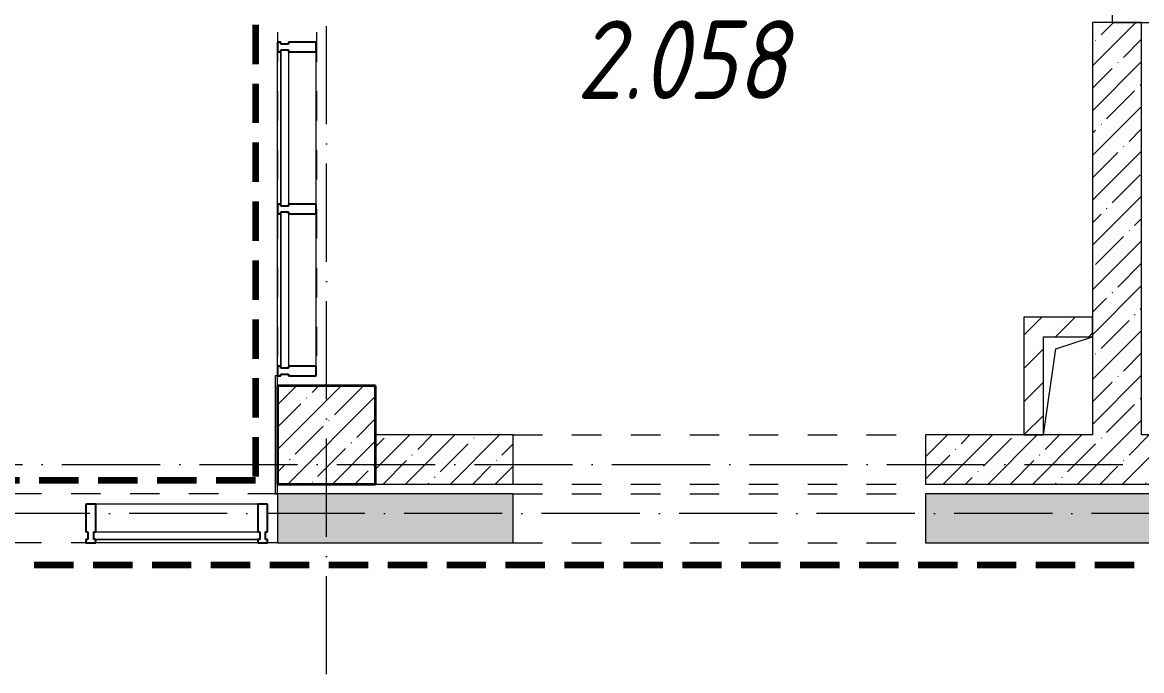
# Model space of a CAD drawing. Header units: millimetres. Extents: x -12989 to 629078, y -109036 to 555275.
# Drawn here: x 582 to 6280, y -95815 to -92515 of the extents above; entities that cross this region are included whole.
import ezdxf

# ---------------------------------------------------------------- set-up
doc = ezdxf.new("R2010")
doc.units = ezdxf.units.MM
for name, pattern in [('50_200_ШТРИХ_1Т_ш5_п1_п1_', [700, 500, -100, 0, -100]), ('Штрих короткий', [300, 150, -150]), ('Штриховая _2 мм - 1 мм_', [300, 200, -100])]:
    doc.linetypes.add(name, pattern=pattern)
for name, color, linetype, lineweight in [('4 -стяжа', 7, 'Continuous', 30), ('Импосты витража', 7, 'Continuous', 9), ('Импосты витража-1', 7, 'Continuous', 25), ('Марки помещений', 7, 'Continuous', 9), ('Несущие колонны', 7, 'Continuous', 9), ('Несущие колонны-1', 7, 'Continuous', 35), ('Обобщенные модели', 7, 'Continuous', 9), ('Оси-2', 7, '50_200_ШТРИХ_1Т_ш5_п1_п1_', 9), ('Остекление-1', 7, 'Continuous', 9), ('Перемычка-1', 7, 'Штрих короткий', 9), ('Стены-1', 7, 'Continuous', 13), ('Штриховка разреза-1', 7, 'Continuous', 9)]:
    doc.layers.add(name, color=color, linetype=linetype, lineweight=lineweight)
doc.layers.add('СТ-1_1', color=7, linetype='Штриховая _2 мм - 1 мм_', lineweight=90, true_color=0x888888)
doc.layers.get('4 -стяжа').off()
doc.styles.add('ISOCPEUR_I_2', font='isocpeui.ttf', dxfattribs={"width": 0.85, "height": 2.3})
pattern_1 = [(45, (0, 0), (-114.04925, 114.04925), []), (45, (114.05, 0), (-114.04925, 114.04925), [201.612, -40.322, 3.353, -36.97])]
pattern_2 = [(45, (0, 0), (-84.8528, 84.8528), [])]

# ---------------------------------------------------------------- blocks, each defined once
blk = doc.blocks.new('ось2эт')
at = {"layer": 'Оси-2'}
for p, q in [((2129.9, -108435.9), (2129.9, -54635.1)), ((-11118.8, -94765.3), (15729.9, -94765.3)), ((96138.3, -95015.3), (-12388.8, -95015.3))]:
    blk.add_line(p, q, dxfattribs=at)
blk = doc.blocks.new('Проем_Дверь_Прямоугольный - 2100х2400h_дверные проемы-26809651-АИ2_02_План отделки стен 2-го этажа _Часть 2_')
at = {"layer": 'Перемычка-1'}
for p, q in [((1050, 125), (-1050, 125)), ((1050, -125), (-1050, -125))]:
    blk.add_line(p, q, dxfattribs=at)
blk = doc.blocks.new('BSC_Колонна _Прямоугольная - 500х500-V114-АИ2_02_План отделки стен 2-го этажа _Часть 2_')
at = {"layer": 'Несущие колонны'}
h = blk.add_hatch(dxfattribs=at)
h.set_pattern_fill('FP_113', color=256, style=0, pattern_type=2)
h.set_pattern_definition([(45, (-12200, -11600), (-114.0493, 114.0493), []), (45, (-12085.95, -11600), (-114.0493, 114.0493), [201.612, -40.322, 3.353, -36.97])])
h.paths.add_polyline_path([(-250, -250), (250, -250), (250, 250), (-250, 250)], flags=0)
at = {"layer": 'Несущие колонны-1'}
for p, q in [((250, 250), (-250, 250)), ((-250, 250), (-250, -250)), ((250, -250), (250, 250)), ((-250, -250), (250, -250))]:
    blk.add_line(p, q, dxfattribs=at)
blk = doc.blocks.new('PNS_Панель прямоугольная2 - Нр_Стекло - 40мм-26949766-АИ2_02_План отделки стен 2-го этажа _Часть 2_')
at = {"layer": 'Остекление-1'}
for p, q in [((-387.5, 40), (387.5, 40)), ((-397.5, 0), (397.5, 0)), ((387.5, 0), (-387.5, 0))]:
    blk.add_line(p, q, dxfattribs=at)
blk = doc.blocks.new('Прямоугольный импост - Импост структурный с накладкой - 180мм-26944798-АИ2_02_План отделки стен 2-го этажа _Часть 2_')
at = {"layer": 'Импосты витража-1'}
for p, q in [((-25, 0), (-25, 17)), ((-25, 17), (25, 17)), ((-15, 0), (-25, 0)), ((-15, -40), (-15, 0)), ((25, 0), (15, 0)), ((15, 0), (15, -40)), ((25, 17), (25, 0)), ((-25, -180), (-25, -40)), ((-25, -40), (-15, -40)), ((15, -40), (25, -40)), ((25, -40), (25, -180)), ((25, -180), (-25, -180))]:
    blk.add_line(p, q, dxfattribs=at)
blk = doc.blocks.new('Прямоугольный импост - Импост структурный с накладкой - 180мм-22071093-АИ2_02_План отделки стен 2-го этажа _Часть 2_')
at = {"layer": 'Импосты витража'}
for p, q in [((11950, 12775), (11950, 13550)), ((12147, 12775), (12147, 13550))]:
    blk.add_line(p, q, dxfattribs=at)
blk = doc.blocks.new('Прямоугольный импост - Импост структурный с накладкой - 180мм-26943387-АИ2_02_План отделки стен 2-го этажа _Часть 2_')
at = {"layer": 'Импосты витража-1'}
for p, q in [((-25, 0), (-25, 17)), ((-25, 17), (25, 17)), ((-15, 0), (-25, 0)), ((-15, -40), (-15, 0)), ((25, 0), (15, 0)), ((15, 0), (15, -40)), ((25, 17), (25, 0)), ((-25, -180), (-25, -40)), ((-25, -40), (-15, -40)), ((15, -40), (25, -40)), ((25, -40), (25, -180)), ((25, -180), (-25, -180))]:
    blk.add_line(p, q, dxfattribs=at)
blk = doc.blocks.new('PNS_Панель прямоугольная2 - Нр_Стекло - 40мм-26940512-АИ2_02_План отделки стен 2-го этажа _Часть 2_')
at = {"layer": 'Остекление-1'}
for p, q in [((-412.5, 40), (412.5, 40)), ((-422.5, 0), (422.5, 0)), ((412.5, 0), (-412.5, 0))]:
    blk.add_line(p, q, dxfattribs=at)
blk = doc.blocks.new('Прямоугольный импост - Импост структурный с накладкой - 180мм-26940402-АИ2_02_План отделки стен 2-го этажа _Часть 2_')
at = {"layer": 'Импосты витража-1'}
for p, q in [((-25, 0), (-25, 17)), ((-25, 17), (25, 17)), ((-15, 0), (-25, 0)), ((-15, -40), (-15, 0)), ((25, 0), (15, 0)), ((15, 0), (15, -40)), ((25, 17), (25, 0)), ((-25, -180), (-25, -40)), ((-25, -40), (-15, -40)), ((15, -40), (25, -40)), ((25, -40), (25, -180)), ((25, -180), (-25, -180))]:
    blk.add_line(p, q, dxfattribs=at)
blk = doc.blocks.new('Прямоугольный импост - Импост структурный с накладкой - 180мм-23818297-АИ2_02_План отделки стен 2-го этажа _Часть 2_')
at = {"layer": 'Импосты витража'}
for p, q in [((11850, 11247), (11025, 11247)), ((11850, 11050), (11025, 11050))]:
    blk.add_line(p, q, dxfattribs=at)
blk = doc.blocks.new('Прямоугольный импост - Импост структурный с накладкой - 180мм-26940403-АИ2_02_План отделки стен 2-го этажа _Часть 2_')
at = {"layer": 'Импосты витража-1'}
for p, q in [((-25, 0), (-25, 17)), ((-25, 17), (25, 17)), ((-15, 0), (-25, 0)), ((-15, -40), (-15, 0)), ((25, 0), (15, 0)), ((15, 0), (15, -40)), ((25, 17), (25, 0)), ((-25, -180), (-25, -40)), ((-25, -40), (-15, -40)), ((15, -40), (25, -40)), ((25, -40), (25, -180)), ((25, -180), (-25, -180))]:
    blk.add_line(p, q, dxfattribs=at)
blk = doc.blocks.new('Проем_Дверь_Прямоугольный - 4000х2400h_витражные проемы-26940178-АИ2_02_План отделки стен 2-го этажа _Часть 2_')
at = {"layer": 'Перемычка-1'}
for p, q in [((2000, 125), (-2000, 125)), ((2000, -125), (-2000, -125))]:
    blk.add_line(p, q, dxfattribs=at)
blk = doc.blocks.new('AR_Отверстие прямоугольное _в плите_ - AR_Отверстие прямоугольное _в плите_-V230-АИ2_02_План отделки стен 2-го этажа _Часть 2_')
at = {"layer": 'Обобщенные модели'}
for p, q in [((-62.5, 187.5), (125, 250)), ((-125, -250), (-62.5, 187.5))]:
    blk.add_line(p, q, dxfattribs=at)
blk = doc.blocks.new('Проем_Дверь_Прямоугольный - 3900х2800h_витражные проемы-35290576-АИ2_02_План отделки стен 2-го этажа _Часть 2_')
at = {"layer": 'Перемычка-1'}
for p, q in [((1950, 100), (-1950, 100)), ((1950, -100), (-1950, -100))]:
    blk.add_line(p, q, dxfattribs=at)
blk = doc.blocks.new('0125-Р-ОО-Ш2-АР-о_23_10_2024_rvt-1-АИ2_02_План отделки стен 2-го этажа _Часть 2_')
at = {"layer": 'Штриховка разреза-1'}
h = blk.add_hatch(dxfattribs=at)
h.set_pattern_fill('FP_1', color=256, style=0, pattern_type=2)
h.set_pattern_definition(pattern_1)
h.paths.add_polyline_path([(16350, 11600), (16350, 13700), (16100, 13700), (16100, 11600)], flags=0)
h = blk.add_hatch(dxfattribs=at)
h.set_pattern_fill('FP_3', color=256, style=0, pattern_type=2)
h.set_pattern_definition(pattern_2)
h.paths.add_polyline_path([(15850, 11600), (15850, 12200), (15750, 12200), (15750, 11600)], flags=0)
h = blk.add_hatch(dxfattribs=at)
h.set_pattern_fill('FP_3', color=256, style=0, pattern_type=2)
h.set_pattern_definition(pattern_2)
h.paths.add_polyline_path([(16100, 12100), (16100, 12200), (15850, 12200), (15850, 12100)], flags=0)
h = blk.add_hatch(dxfattribs=at)
h.set_pattern_fill('FP_1', color=256, style=0, pattern_type=2)
h.set_pattern_definition(pattern_1)
h.paths.add_polyline_path([(25200, 11350), (25200, 11600), (25000, 11600), (25000, 11350)], flags=0)
h.paths.add_polyline_path([(22900, 11350), (22900, 11600), (15250, 11600), (15250, 11350), (20187, 11350)], flags=0)
h.paths.add_polyline_path([(13150, 11350), (13150, 11600), (12450, 11600), (12450, 11350), (12731.1, 11350)], flags=0)
h = blk.add_hatch(dxfattribs=at)
h.set_pattern_fill('FP_1', color=256, style=0, pattern_type=2)
h.set_pattern_definition(pattern_1)
h.paths.add_polyline_path([(25900, 11050), (25900, 11300), (25000, 11300), (25000, 11050)], flags=0)
h.paths.add_polyline_path([(22900, 11050), (22900, 11300), (15250, 11300), (15250, 11050), (20187, 11050)], flags=0)
h.paths.add_polyline_path([(12731.1, 11050), (13150, 11050), (13150, 11300), (11950, 11300), (11950, 11050)], flags=0)
h.paths.add_polyline_path([(7139.2, 11050), (7950, 11050), (7950, 11300), (400, 11300), (400, 11050), (5275.2, 11050)], flags=0)
at = {"layer": 'Стены-1'}
for p, q in [((16100, 13700), (16100, 11600)), ((16350, 13700), (16100, 13700)), ((16350, 11600), (16350, 13700)), ((15850, 12200), (15750, 12200)), ((15750, 12200), (15750, 11600)), ((16100, 12200), (15850, 12200)), ((16100, 12100), (16100, 12200)), ((15850, 11600), (15850, 12100)), ((15850, 12100), (16100, 12100)), ((13150, 11600), (12450, 11600)), ((13150, 11350), (13150, 11600)), ((16100, 11600), (15250, 11600)), ((15250, 11600), (15250, 11350)), ((15750, 11600), (15850, 11600)), ((18800, 11600), (16350, 11600)), ((12450, 11350), (13150, 11350)), ((15250, 11350), (22900, 11350)), ((13150, 11300), (11950, 11300)), ((11950, 11300), (11950, 11050)), ((13150, 11050), (13150, 11300)), ((22900, 11300), (15250, 11300)), ((15250, 11300), (15250, 11050)), ((11950, 11050), (13150, 11050)), ((15250, 11050), (22900, 11050))]:
    blk.add_line(p, q, dxfattribs=at)
for name, p, rotation in [('Проем_Дверь_Прямоугольный - 3900х2800h_витражные проемы-35290576-АИ2_02_План отделки стен 2-го этажа _Часть 2_', (12050, 13800), 89.99999999999993), ('PNS_Панель прямоугольная2 - Нр_Стекло - 40мм-26949766-АИ2_02_План отделки стен 2-го этажа _Часть 2_', (11967, 13162.5), 269.9999999999994), ('PNS_Панель прямоугольная2 - Нр_Стекло - 40мм-26949766-АИ2_02_План отделки стен 2-го этажа _Часть 2_', (11967, 12337.5), 269.9999999999994), ('Проем_Дверь_Прямоугольный - 2100х2400h_дверные проемы-26809651-АИ2_02_План отделки стен 2-го этажа _Часть 2_', (14200, 11475), 180), ('Проем_Дверь_Прямоугольный - 2100х2400h_дверные проемы-26809651-АИ2_02_План отделки стен 2-го этажа _Часть 2_', (14200, 11175), 180)]:
    blk.add_blockref(name, p, dxfattribs=dict(rotation=rotation))
at = {"extrusion": (0, 0, -1)}
for name, p, rotation in [('Прямоугольный импост - Импост структурный с накладкой - 180мм-26944798-АИ2_02_План отделки стен 2-го этажа _Часть 2_', (-11967, 13575), 270.0000000000007), ('Прямоугольный импост - Импост структурный с накладкой - 180мм-26943387-АИ2_02_План отделки стен 2-го этажа _Часть 2_', (-11967, 12750), 270.0000000000007), ('Прямоугольный импост - Импост структурный с накладкой - 180мм-26943387-АИ2_02_План отделки стен 2-го этажа _Часть 2_', (-11967, 11925), 270.0000000000007), ('Прямоугольный импост - Импост структурный с накладкой - 180мм-26940402-АИ2_02_План отделки стен 2-го этажа _Часть 2_', (-11000, 11067), 180), ('Прямоугольный импост - Импост структурный с накладкой - 180мм-26940403-АИ2_02_План отделки стен 2-го этажа _Часть 2_', (-11875, 11067), 180)]:
    blk.add_blockref(name, p, dxfattribs=dict(at, rotation=rotation))
for name, p in [('Прямоугольный импост - Импост структурный с накладкой - 180мм-22071093-АИ2_02_План отделки стен 2-го этажа _Часть 2_', (0, 0)), ('Прямоугольный импост - Импост структурный с накладкой - 180мм-22071093-АИ2_02_План отделки стен 2-го этажа _Часть 2_', (0, -825)), ('AR_Отверстие прямоугольное _в плите_ - AR_Отверстие прямоугольное _в плите_-V230-АИ2_02_План отделки стен 2-го этажа _Часть 2_', (15975, 11850)), ('BSC_Колонна _Прямоугольная - 500х500-V114-АИ2_02_План отделки стен 2-го этажа _Часть 2_', (12200, 11600)), ('Проем_Дверь_Прямоугольный - 4000х2400h_витражные проемы-26940178-АИ2_02_План отделки стен 2-го этажа _Часть 2_', (9950, 11175)), ('Прямоугольный импост - Импост структурный с накладкой - 180мм-23818297-АИ2_02_План отделки стен 2-го этажа _Часть 2_', (0, 0)), ('PNS_Панель прямоугольная2 - Нр_Стекло - 40мм-26940512-АИ2_02_План отделки стен 2-го этажа _Часть 2_', (11437.5, 11067))]:
    blk.add_blockref(name, p)
blk = doc.blocks.new('2ч2эт')
at = {"layer": 'СТ-1_1'}
for p, q in [((1767.9, -86227.3), (1767.9, -94847.3)), ((1767.9, -94847.3), (-2020.1, -94847.3)), ((-9558.1, -95277.3), (17967.9, -95277.3))]:
    blk.add_line(p, q, dxfattribs=at)
at = {"layer": 'Стены-1'}
for p, q in [((6129.9, -92361.3), (6129.9, -92515.3)), ((6129.9, -92515.3), (9679.9, -92515.3)), ((1879.9, -94315.3), (1867.9, -94315.3)), ((1867.9, -94315.3), (1867.9, -94915.3)), ((1879.9, -94365.3), (1879.9, -94315.3)), ((1879.9, -94915.3), (1879.9, -94865.3)), ((1867.9, -94915.3), (1879.9, -94915.3))]:
    blk.add_line(p, q, dxfattribs=at)
blk.add_blockref('0125-Р-ОО-Ш2-АР-о_23_10_2024_rvt-1-АИ2_02_План отделки стен 2-го этажа _Часть 2_', (-10070.1, -106215.3))
at = {"layer": 'Марки помещений', "color": 3, "insert": (3402.6, -92505.2), "char_height": 400, "width": 767.079, "attachment_point": 1, "style": 'ISOCPEUR_I_2'}
blk.add_mtext('2.058', dxfattribs=at)

msp = doc.modelspace()

# ---------------------------------------------------------------- block references
at = {"layer": '4 -стяжа'}
for name in ['ось2эт', '2ч2эт']:
    msp.add_blockref(name, (0, 0), dxfattribs=at)

doc.saveas('drawing.dxf')
